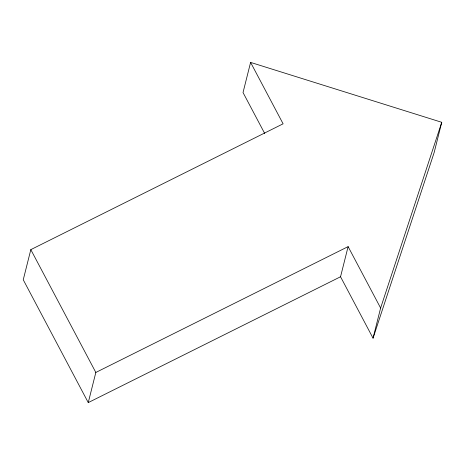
<?xml version="1.0" encoding="UTF-8"?>
<svg xmlns="http://www.w3.org/2000/svg" width="465" height="465" viewBox="0 0 465 465"><rect width="100%" height="100%" fill="white"/><g stroke="black" fill="none" stroke-linecap="round" stroke-linejoin="round"><path stroke-width="0.7" d="M340.543 276.762L373.046 338.171L434.182 152.439L441.75 122.301L250.6 62.403L283.104 123.812L30.818 249.641L23.25 279.779L88.257 402.597L340.543 276.762L348.111 246.624L95.831 372.459L88.257 402.597M250.6 62.403L243.026 92.541L264.701 133.478M373.046 338.171L380.62 308.033L441.75 122.301M348.111 246.624L380.62 308.033M30.818 249.641L95.831 372.459"/></g></svg>
